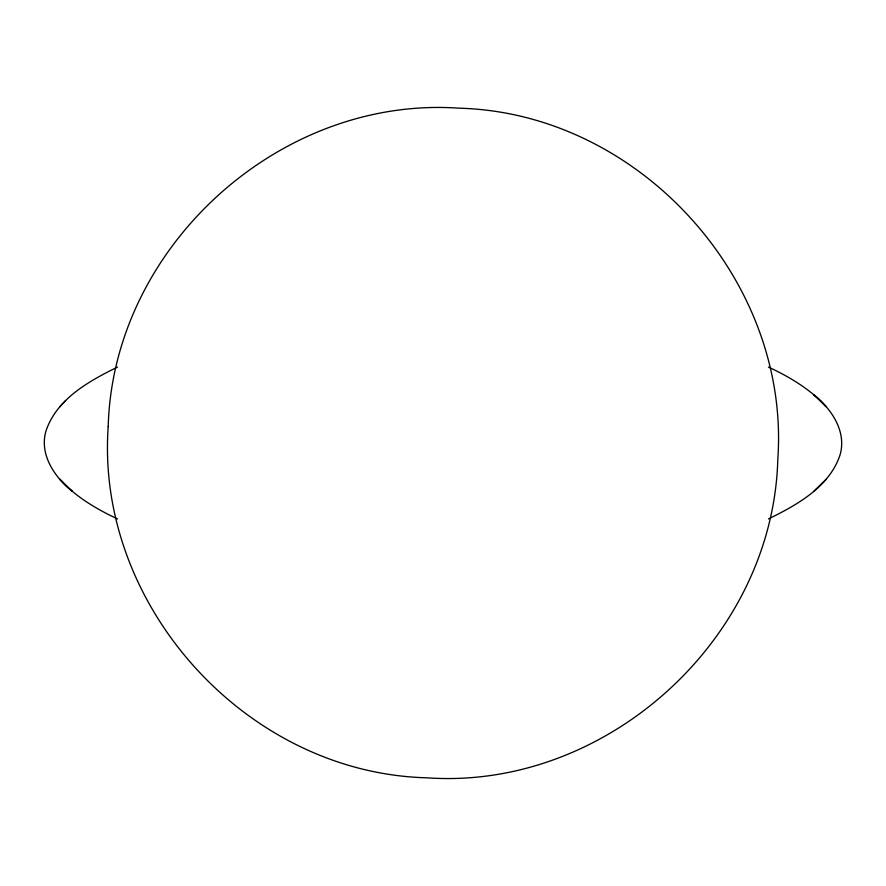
<?xml version="1.0" encoding="UTF-8"?>
<svg xmlns="http://www.w3.org/2000/svg" width="886" height="886" viewBox="0 0 886 886"><rect width="100%" height="100%" fill="white"/><g stroke="black" fill="none" stroke-linecap="round" stroke-linejoin="round"><path stroke-width="1.33" d="M117.517 367.07C88.91 381.113 56.538 399.021 45.917 431.194C39.161 454.64 54.699 477.321 72.298 491.353L59.783 479.226L65.498 485.262M768.483 518.93C797.09 504.887 829.462 486.979 840.083 454.806C846.839 431.36 831.301 408.679 813.702 394.647L826.217 406.774L820.502 400.738M59.694 406.851L65.597 400.649M826.306 479.149L813.614 491.453M768.483 367.07C787.189 375.819 805.352 386.351 820.403 400.649M117.517 518.93C98.811 510.181 80.648 499.649 65.597 485.351M108.203 426.554C95.411 605.935 246.773 772.946 426.554 777.797C605.935 790.589 772.946 639.227 777.797 459.446C790.589 280.065 639.227 113.054 459.446 108.203C280.065 95.411 113.054 246.773 108.203 426.554"/></g></svg>
